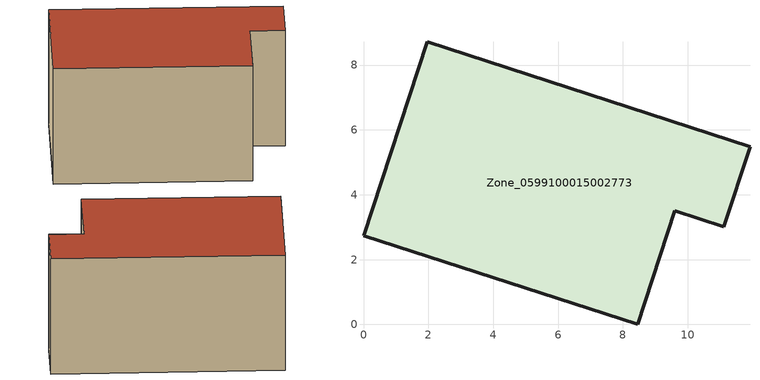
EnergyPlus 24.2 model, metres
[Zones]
Zone_0599100015002773
 floor ground (C_G): 0,2.73 1.96,8.72 11.92,5.49 11.11,3.02 9.6,3.51 8.45,0 z0.79
 wall outside (C_F): 1.96,8.72 0,2.73 8.45,0 9.6,3.51 11.11,3.02 11.92,5.49 1.96,8.72 z0.79:6.43
 roof outside (C_R): 11.92,5.49 1.96,8.72 0,2.73 8.45,0 9.6,3.51 11.11,3.02 z6.43
[BUILDING]
Pand.0599100015002773: North Axis=0; Terrain=City; Loads Convergence Tolerance Value=0.04; Temperature Convergence Tolerance Value=0.4; Solar Distribution=FullExterior; Maximum Number of Warmup Days=25; Minimum Number of Warmup Days=1
[Site:Location]
Rotterdam.The.Hague.AP_ZH_NLD Design_Conditions: Latitude=51.96; Longitude=4.45; Time Zone=1; Elevation=-4.5
[SITE:GROUNDTEMPERATURE:BUILDINGSURFACE]
18, 18, 18, 18, 18, 18, 18, 18, 18, 18, 18, 18
[MATERIAL] Thermal Absorptance=0.9; Solar Absorptance=0.7; Visible Absorptance=0.7
Name | Roughness | Thickness | Conductivity | Density | Specific Heat
G.TI.1965-1974 | MediumSmooth | 0.15 | 0.882353 | 540 | 1210
F.TI.1965-1974 | Rough | 0.3 | 0.697674 | 1920 | 840
R.TI.1965-1974 | MediumRough | 0.2 | 0.232558 | 1500 | 1000
[CONSTRUCTION]
C_G: G.TI.1965-1974
C_F: F.TI.1965-1974
C_R: R.TI.1965-1974
[ZONE]
Zone_0599100015002773: Type=1; Multiplier=1; Ceiling Height=Autocalculate; Volume=Autocalculate; Floor Area=autocalculate; Part of Total Floor Area=Yes
[ZONEINFILTRATION:DESIGNFLOWRATE]
Infil_Zone_0599100015002773: Zone or ZoneList or Space or SpaceList=Zone_0599100015002773; Schedule=AlwaysOn; Design Flow Rate Calculation Method=Flow/Area; Flow Rate per Floor Area=0.003; Constant Term Coefficient=1; Temperature Term Coefficient=0; Velocity Term Coefficient=0; Velocity Squared Term Coefficient=0
[HVACTEMPLATE:ZONE:IDEALLOADSAIRSYSTEM]
Zone_0599100015002773: Maximum Heating Supply Air Temperature=50; Minimum Cooling Supply Air Temperature=13; Maximum Heating Supply Air Humidity Ratio=0.0156; Minimum Cooling Supply Air Humidity Ratio=0.0077; Heating Limit=NoLimit; Cooling Limit=NoLimit; Dehumidification Control Type=ConstantSensibleHeatRatio; Cooling Sensible Heat Ratio=0.7; Dehumidification Setpoint=60; Humidification Control Type=None; Humidification Setpoint=30; Outdoor Air Method=None; Outdoor Air Flow Rate per Person=0.00944; Outdoor Air Flow Rate per Zone Floor Area=0; Outdoor Air Flow Rate per Zone=0; Demand Controlled Ventilation Type=None; Outdoor Air Economizer Type=NoEconomizer; Heat Recovery Type=None; Sensible Heat Recovery Effectiveness=0.7; Latent Heat Recovery Effectiveness=0.65
[ZONECONTROL:THERMOSTAT]
ThermostatControl_Zone_0599100015002773: Zone or ZoneList=Zone_0599100015002773; Control Type Schedule=DualSetpointControlType; Control 1=Thermostat_Zone_0599100015002773; Temperature Difference Between Cutout And Setpoint=0
[THERMOSTATSETPOINT:DUALSETPOINT]
Thermostat_Zone_0599100015002773: Heating Setpoint Temperature Schedule=HeatingSetpoint_Zone_0599100015002773; Cooling Setpoint Temperature Schedule=CoolingSetpoint_Zone_0599100015002773
[SCHEDULE:COMPACT]
HeatingSetpoint_Zone_0599100015002773: Through: 12/31, For: AllDays, Until: 24:00, 21
CoolingSetpoint_Zone_0599100015002773: Through: 12/31, For: AllDays, Until: 24:00, 24
DualSetpointControlType: Through: 12/31, For: AllDays, Until: 24:00, 4
AlwaysOn: Through: 12/31, For: AllDays, Until: 24:00, 1
